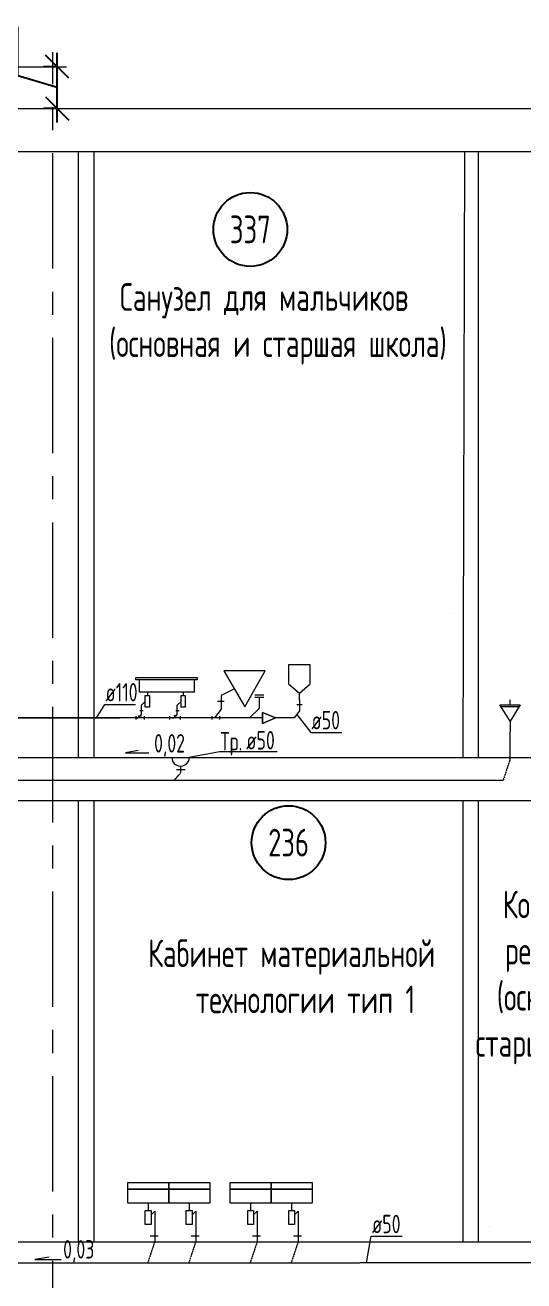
# Model space of a CAD drawing. Header units: millimetres. Extents: x -8689834 to 9419935, y -117443 to 166298.
# Drawn here: x -226612 to -221206, y -47115 to -33508 of the extents above; entities that cross this region are included whole.
import ezdxf
from ezdxf.enums import TextEntityAlignment as Align

# ---------------------------------------------------------------- set-up
doc = ezdxf.new("R2010")
doc.units = ezdxf.units.MM
doc.header["$MEASUREMENT"] = 0
doc.linetypes.add('01_base$0$DASHED2', pattern=[0.375, 0.25, -0.125])
doc.linetypes.add('CENTER', pattern=[2, 1.25, -0.25, 0.25, -0.25])
doc.layers.get('0').update_dxf_attribs({"color": 250, "lineweight": 9})
for name, color, linetype in [('PDF _0', 7, 'Continuous'), ('PDF __ВК-Text В1', 7, 'Continuous'), ('PDF __ВК-В1', 5, 'Continuous'), ('PDF __ВК-переход', 7, 'Continuous'), ('PDF __ВК-питьевой фонтанчик', 7, 'Continuous'), ('PDF __ВК-размеры', 7, 'Continuous'), ('PDF __ВК-стены', 7, 'Continuous'), ('PDF __Сантехника', 7, 'Continuous'), ('АР_Таблицы', 250, 'Continuous')]:
    doc.layers.add(name, color=color, linetype=linetype)
doc.layers.add('PDF __ВК-К1', color=7, linetype='Continuous', true_color=0xb80000)
for name, color, linetype, lineweight in [('АР_Маркер экспликации', 239, 'Continuous', 13), ('АР_Номер помещения', 1, 'Continuous', 25), ('АР_Оси', 195, 'Continuous', 9), ('АР_Оси размеры', 164, 'Continuous', 9), ('АР_Помещения_площадь', 19, 'Continuous', 9), ('ВК_канализация', 32, 'Continuous', 15)]:
    doc.layers.add(name, color=color, linetype=linetype, lineweight=lineweight)
doc.styles.add('ISOCPEUR', font='isocpeur.ttf', dxfattribs={"width": 0.7})
doc.styles.get("Standard").update_dxf_attribs({"font": 'isocpeur.ttf', "width": 0.7})
doc.styles.add('ГОСТ 2.304', font='isocpeur.ttf', dxfattribs={"width": 0.7})
doc.dimstyles.new('СПДС', dxfattribs={"dimscale": 100, "dimtxt": 2.5, "dimasz": 2.5, "dimexe": 1.5, "dimexo": 0, "dimgap": 1, "dimtad": 1, "dimdec": 0, "dimrnd": 1, "dimtxsty": 'ГОСТ 2.304', "dimblk": 'OBLIQUE', "dimcen": 2.5, "dimdle": 1.5, "dimadec": 0, "dimazin": 2, "dimtfac": 0.75, "dimtdec": 0, "dimtmove": 1, "dimatfit": 3, "dimfxl": 1, "dimtolj": 1, "dimarcsym": 1})

# ---------------------------------------------------------------- blocks, each defined once
blk = doc.blocks.new('*U1658')
at = {"layer": 'АР_Номер помещения', "color": 7}
blk.add_circle((-15720, 4793), 400, dxfattribs=at)
at = {"layer": 'АР_Помещения_площадь', "color": 7}
blk.add_line((-13545, 633), (-13545, 633), dxfattribs=at)
at = {"color": 7, "style": 'ISOCPEUR', "width": 0.7, "flags": 1}
blk.add_attdef('КАТЕГОРИЯ', (-499, -2092), '', height=250, dxfattribs=at)
at = {"layer": 'АР_Номер помещения', "color": 7, "style": 'ISOCPEUR', "width": 0.7}
blk.add_attdef('НОМЕР_ПОМЕЩЕНИЯ', text='', height=300, dxfattribs=at).set_placement((-15720, 4793), align=Align.MIDDLE_CENTER)
at = {"layer": 'АР_Помещения_площадь', "color": 7, "lineweight": 30, "width": 0.7, "flags": 104}
blk.add_attdef('ИМЯ_ПОМЕЩЕНИЯ', text='', height=100, dxfattribs=at).set_placement((158, 1217), align=Align.MIDDLE_CENTER)
at = {"layer": 'АР_Помещения_площадь', "color": 7, "style": 'ISOCPEUR', "width": 0.7}
blk.add_attdef('ПЛОЩАДЬ_ПОМЕЩЕНИЯ', text='', height=200, dxfattribs=at).set_placement((-13540, 880), align=Align.MIDDLE_RIGHT)
blk = doc.blocks.new('_Oblique')
at = {"color": 0, "linetype": 'ByBlock', "lineweight": -2}
blk.add_line((-0.5, -0.5), (0.5, 0.5), dxfattribs=at)
blk = doc.blocks.new('*D1724')
at = {"layer": 'АР_Оси размеры', "color": 0, "lineweight": -2, "ltscale": 100, "transparency": 16777216}
for p, q in [((-226689, -34058), (-226689, -33526)), ((-226264, -34562), (-226264, -33809)), ((-226264, -33959), (-226414, -33959)), ((-226264, -34186), (-226689, -34058)), ((-226264, -34412), (-226414, -34412))]:
    blk.add_line(p, q, dxfattribs=at)
at = {"layer": 'АР_Оси размеры', "color": 0, "lineweight": -2, "ltscale": 100, "transparency": 16777216, "xscale": 250, "yscale": 250, "zscale": 250}
for p, rotation in [((-226264, -33959), 90), ((-226264, -34412), 270)]:
    blk.add_blockref('_Oblique', p, dxfattribs=dict(at, rotation=rotation))
at = {"layer": 'АР_Оси размеры', "color": 0, "lineweight": 13, "ltscale": 100, "transparency": 16777216, "insert": (-226914, -33792), "char_height": 250, "attachment_point": 5, "rotation": 90, "style": 'ГОСТ 2.304'}
blk.add_mtext('\\A1;200', dxfattribs=at)

msp = doc.modelspace()

# ---------------------------------------------------------------- linework, layer by layer
at = {"layer": 'PDF _0', "lineweight": 13}
msp.add_lwpolyline([(-226162.2, -34061.1), (-226365.4, -33857.9)], dxfattribs=at)
at = {"layer": 'PDF _0', "color": 3, "lineweight": 13}
msp.add_arc((-224927.2, -41442.7), 95.2, 179.99999, 0.00001, dxfattribs=at)
msp.add_arc((-224927.2, -41442.7), 95.2, 179.99999, 0.00001, dxfattribs=at)
at = {"layer": 'PDF __ВК-Text В1', "lineweight": 13}
for points in [[(-225386.7, -41369.5), (-225523, -41392.6), (-225269.6, -41392.6)], [(-226352.1, -46857.9), (-226506.7, -46884), (-226219.2, -46884)]]:
    msp.add_lwpolyline(points, dxfattribs=at)
at = {"layer": 'PDF __ВК-В1', "lineweight": 13}
msp.add_lwpolyline([(-221355.7, -40873.5), (-221355.7, -40818.5)], dxfattribs=at)
at = {"layer": 'PDF __ВК-В1', "color": 244, "lineweight": 13, "true_color": 0x991b1e}
msp.add_lwpolyline([(-221355.7, -41464.7), (-221355.7, -41464.7), (-221355.7, -41165.6)], dxfattribs=at)
at = {"layer": 'PDF __ВК-К1', "color": 244, "lineweight": 13, "true_color": 0x991b1e}
for points in [[(-224487.4, -40772.5), (-224487.4, -40921.1)], [(-224178.4, -41015.6), (-224071.6, -40908.8), (-224071.6, -40790.2)], [(-224121.4, -40764.1), (-224024.2, -40764.1)], [(-224121.4, -40790.2), (-224024.2, -40790.2)], [(-223637.6, -40819.3), (-223637.6, -40938.1)], [(-225331.8, -40939.1), (-225368.2, -40939.1)], [(-225350.9, -40975.6), (-225350.9, -40939.1)], [(-224943.2, -40939.1), (-224979.6, -40939.1)], [(-224962.3, -40974.3), (-224962.3, -40937.8)], [(-224487.4, -40921.1), (-224559.9, -41014.3)], [(-224452.9, -40838.2), (-224525.4, -40838.2)], [(-223637.6, -40938.1), (-223695.5, -41015.4)], [(-223610, -40874.6), (-223667.9, -40874.6)], [(-224039.2, -41015.4), (-225574.7, -41013.7), (-226866.7, -41013.7), (-225588.6, -41013.7)], [(-225409.9, -41013.9), (-225387.3, -41013.9), (-225350.9, -40975.6)], [(-225409.9, -41031.1), (-225409.9, -40994.7)], [(-225350.9, -40994.7), (-225387.3, -40994.7)], [(-225321.4, -40994.7), (-225321.4, -41031.1)], [(-225046.5, -40994.7), (-225046.5, -41031.1)], [(-225021.3, -41014.3), (-224998.7, -41014.3), (-224962.3, -40974.3)], [(-224962.3, -40993.4), (-224998.7, -40993.4)], [(-224932.8, -40994.7), (-224932.8, -41031.1)], [(-224584.5, -41031.9), (-224584.5, -40995.5)], [(-224500.7, -41031.9), (-224500.7, -40995.5)], [(-223695.5, -41015.4), (-223900, -41015.2)], [(-225098.7, -41444.8), (-224751.6, -41444.8)], [(-224878.6, -41576), (-224971.7, -41576)], [(-224878.6, -41576), (-224971.7, -41576)], [(-224925.1, -41609.9), (-224924.4, -41537.9)], [(-225207.4, -46501.3), (-225207.4, -46691.8)], [(-224763, -46501.3), (-224763, -46691.8)], [(-224097.6, -46501.3), (-224097.6, -46691.8)], [(-223653.1, -46501.3), (-223653.1, -46691.8)], [(-225169.3, -46632.5), (-225258.2, -46632.5)], [(-224724.9, -46632.5), (-224813.8, -46632.5)], [(-224059.5, -46632.5), (-224148.4, -46632.5)], [(-223615, -46632.5), (-223703.9, -46632.5)]]:
    msp.add_lwpolyline(points, dxfattribs=at)
at = {"layer": 'PDF __ВК-К1', "lineweight": 13}
msp.add_lwpolyline([(-225098.7, -41444.8), (-224751.6, -41444.8)], dxfattribs=at)
at = {"layer": 'PDF __ВК-К1', "color": 244, "linetype": '01_base$0$DASHED2', "lineweight": 13, "true_color": 0x991b1e}
for points in [[(-221355.7, -41462.7), (-221431.9, -41693), (-225001.3, -41694.5), (-225001.3, -41694.5)], [(-224925.1, -41609.9), (-225001.3, -41694.5), (-226857.8, -41693.7), (-226967.8, -41808)], [(-225207.4, -46691.8), (-225283.6, -46922.1), (-226852.8, -46922.1), (-226962.9, -47036.4)], [(-224763, -46691.8), (-224839.2, -46922.1), (-225283.6, -46922.1), (-225283.6, -46922.1)], [(-224097.6, -46691.8), (-224173.8, -46922.1), (-224839.2, -46922.1), (-224839.2, -46922.1)], [(-223653.1, -46691.8), (-223729.3, -46922.1), (-224173.8, -46922.1), (-224173.8, -46922.1)], [(-221018.8, -46689.8), (-221095, -46920.1), (-223729.3, -46922.1), (-223729.3, -46922.1)]]:
    msp.add_lwpolyline(points, dxfattribs=at)
at = {"layer": 'PDF __ВК-переход', "lineweight": 13}
msp.add_lwpolyline([(-224039.2, -41074.6), (-224039.2, -40956.1), (-223899.5, -41015.4), (-224039.2, -41074.6), (-224039.2, -40956.1), (-223899.5, -41015.4), (-224039.2, -41074.6), (-223899.5, -41015.4), (-224039.2, -40956.1)], close=True, dxfattribs=at)
at = {"layer": 'PDF __ВК-питьевой фонтанчик', "lineweight": 13}
for points in [[(-221355.7, -41051.3), (-221465.7, -40873.5), (-221245.6, -40873.5), (-221355.7, -41051.3), (-221355.7, -41165.6)], [(-221453, -40890.5), (-221254.1, -40890.5)]]:
    msp.add_lwpolyline(points, dxfattribs=at)
at = {"layer": 'PDF __ВК-размеры', "lineweight": 13}
msp.add_lwpolyline([(-226966.5, -33959.5), (-226162.2, -33959.5)], dxfattribs=at)
at = {"layer": 'PDF __ВК-стены', "color": 18, "lineweight": 13, "true_color": 0x000000}
for points in [[(-251635.5, -34412.4), (-171723.3, -34412.4)], [(-251635.5, -34878.1), (-172011.2, -34878.1)], [(-251635.5, -34878.1), (-171723.3, -34878.1)], [(-226037.3, -34878.1), (-226037.3, -41442.7)], [(-225868, -34878.1), (-225868, -41442.7)], [(-221850.7, -34878.1), (-221869.6, -41449.9)], [(-221700.3, -34878.1), (-221700.3, -41449.9)], [(-251262.1, -41442.7), (-171723.3, -41442.7)], [(-251259, -41908.3), (-171723.3, -41908.3)], [(-226037.3, -41908.3), (-226037.3, -46691.8)], [(-225868, -41908.3), (-225868, -46691.8)], [(-221869.6, -41915.5), (-221869.6, -46699)], [(-221700.3, -41915.5), (-221700.3, -46699)], [(-251092.7, -46691.8), (-171723.3, -46691.8)]]:
    msp.add_lwpolyline(points, dxfattribs=at)
at = {"layer": 'PDF __Сантехника', "lineweight": 13}
for points in [[(-224231.8, -40893.4), (-224010.7, -40506.5), (-224456.3, -40506.5)], [(-225411.6, -40576.5), (-224745.6, -40576.5), (-224745.6, -40600.8), (-225411.6, -40600.8)], [(-225309.3, -40772.6), (-225264.1, -40772.6), (-225264.1, -40899.2), (-225309.3, -40899.2)], [(-224920.6, -40772.6), (-224875.5, -40772.6), (-224875.5, -40899.2), (-224920.6, -40899.2)], [(-225499.5, -46048.4), (-225055.1, -46048.4), (-225055.1, -46120.3), (-225499.5, -46120.3)], [(-225499.5, -46120.3), (-225055.1, -46120.3), (-225055.1, -46272.7), (-225499.5, -46272.7)], [(-225055.1, -46048.4), (-224610.6, -46048.4), (-224610.6, -46120.3), (-225055.1, -46120.3)], [(-225055.1, -46120.3), (-224610.6, -46120.3), (-224610.6, -46272.7), (-225055.1, -46272.7)], [(-224389.7, -46048.4), (-223945.2, -46048.4), (-223945.2, -46120.3), (-224389.7, -46120.3)], [(-224389.7, -46120.3), (-223945.2, -46120.3), (-223945.2, -46272.7), (-224389.7, -46272.7)], [(-223945.2, -46048.4), (-223500.7, -46048.4), (-223500.7, -46120.3), (-223945.2, -46120.3)], [(-223945.2, -46120.3), (-223500.7, -46120.3), (-223500.7, -46272.7), (-223945.2, -46272.7)], [(-225309, -46353.2), (-225245.5, -46353.2), (-225245.5, -46505.5), (-225309, -46505.5)], [(-224864.6, -46353.2), (-224801.1, -46353.2), (-224801.1, -46505.5), (-224864.6, -46505.5)], [(-224199.2, -46353.2), (-224135.7, -46353.2), (-224135.7, -46505.5), (-224199.2, -46505.5)], [(-223754.7, -46353.2), (-223691.2, -46353.2), (-223691.2, -46505.5), (-223754.7, -46505.5)]]:
    msp.add_lwpolyline(points, close=True, dxfattribs=at)
for points in [[(-223637.6, -40819.3), (-223637.6, -40747.6), (-223521.6, -40645.4), (-223521.6, -40441.1), (-223756.3, -40441.1), (-223756.3, -40645.4), (-223637.6, -40747.6)], [(-225373.4, -40734.4), (-225373.4, -40600.8)], [(-224776.4, -40734.4), (-224776.4, -40600.8)], [(-224776.4, -40734.4), (-225373.4, -40734.4)], [(-225286.7, -40734.4), (-225286.7, -40772.6)], [(-224898.1, -40734.4), (-224898.1, -40772.6)], [(-224342.3, -40700), (-224487.4, -40772.5)], [(-225350.9, -40876.7), (-225309.3, -40836.8)], [(-225350.9, -40939.1), (-225350.9, -40876.7)], [(-224962.3, -40876.7), (-224920.6, -40836.8)], [(-224962.3, -40939.1), (-224962.3, -40876.7)], [(-225279.4, -46272.7), (-225279.4, -46353.2)], [(-225245.5, -46399.7), (-225207.4, -46361.6), (-225207.4, -46501.3)], [(-224834.9, -46272.7), (-224834.9, -46353.2)], [(-224801.1, -46399.7), (-224763, -46361.6), (-224763, -46501.3)], [(-224169.5, -46272.7), (-224169.5, -46353.2)], [(-224135.7, -46399.7), (-224097.6, -46361.6), (-224097.6, -46501.3)], [(-223725.1, -46272.7), (-223725.1, -46353.2)], [(-223691.2, -46399.7), (-223653.1, -46361.6), (-223653.1, -46501.3)]]:
    msp.add_lwpolyline(points, dxfattribs=at)
at = {"layer": 'АР_Оси', "color": 18, "linetype": 'CENTER', "lineweight": 13, "ltscale": 1000, "true_color": 0x000000}
msp.add_line((-226312.8, -58146.7), (-226312.8, -33799.7), dxfattribs=at)
at = {"layer": 'ВК_канализация', "color": 18, "lineweight": 13, "ltscale": 500, "true_color": 0x000000}
for points in [[(-225837.2, -41013.7), (-225748.9, -40869.5), (-225413.6, -40869.5)], [(-223666.6, -40976.7), (-223516.2, -41172.3), (-223181, -41172.3)], [(-223879.5, -41384.2), (-224504.4, -41384.2), (-224832, -41444.8)], [(-222910.6, -46921.5), (-222860.6, -46631.8), (-222525.4, -46631.8)]]:
    msp.add_lwpolyline(points, dxfattribs=at)

# ---------------------------------------------------------------- block references
at = {"layer": 'АР_Маркер экспликации', "color": 7, "lineweight": 13}
ref = msp.add_blockref('*U1658', (-208451.3, -40515.4), dxfattribs=at)
ref.add_attrib('НОМЕР_ПОМЕЩЕНИЯ', '337', dxfattribs={"layer": 'АР_Номер помещения', "color": 7, "height": 300, "style": 'ISOCPEUR', "width": 0.7}).set_placement((-224171.1, -35722), align=Align.MIDDLE_CENTER)
ref = msp.add_blockref('*U1658', (-208036.6, -47160.1), dxfattribs=at)
ref.add_attrib('НОМЕР_ПОМЕЩЕНИЯ', '236', dxfattribs={"layer": 'АР_Номер помещения', "color": 7, "height": 300, "style": 'ISOCPEUR', "width": 0.7}).set_placement((-223756.4, -42366.7), align=Align.MIDDLE_CENTER)

# ---------------------------------------------------------------- texts
at = {"layer": 'АР_Таблицы', "lineweight": 13, "ltscale": 100, "attachment_point": 4, "style": 'ISOCPEUR'}
for s, insert, char_height, width in [('\\pxi-1,l1,qc,t1,5;Санузел для мальчиков (основная и старшая школа)', (-226120.1, -36745.3), 300, 4196.36), ('\\pxi-1,l1,t1,5;ø110', (-225741.1, -40736.9), 200, 7500), ('\\pxi-1,l1,t1,5;ø50', (-223508.4, -41039.7), 200, 7500), ('\\pxi-1,l1,t1,5;0,02', (-225214, -41313.6), 200, 7500), ('\\pxi-1,l1,qc,t1,5;Коридор и \\Pрекреация \\P(основная и \\Pстаршая школа)', (-222832.7, -43827.3), 300, 4196.36), ('\\pxi-1,l1,qc,t1,5;Кабинет материальной технологии тип 1', (-225821.9, -43815), 300, 4196.36), ('\\pxi-1,l1,t1,5;ø50', (-222852.9, -46499.2), 200, 7500), ('\\pxi-1,l1,t1,5;0,03', (-226199.6, -46796.9), 200, 7500)]:
    msp.add_mtext(s, dxfattribs=dict(at, insert=insert, char_height=char_height, width=width))
at = {"layer": 'ВК_канализация', "color": 18, "lineweight": 13, "ltscale": 100, "true_color": 0x000000, "char_height": 200, "attachment_point": 4, "style": 'ISOCPEUR'}
for s, insert, width in [('Тр.', (-224495.6, -41295.7), 5891.51), ('\\pxi-1,l1,t1,5;ø50', (-224215.5, -41257.6), 7500)]:
    msp.add_mtext(s, dxfattribs=dict(at, insert=insert, width=width))

# ---------------------------------------------------------------- dimensions: what is measured, and where the dimension line sits
at = {"layer": 'АР_Оси размеры', "color": 18, "lineweight": 13, "ltscale": 100, "true_color": 0x000000}
dim = msp.add_linear_dim(base=(-226263.8, -33959.5), p1=(-226263.8, -34412.4), p2=(-226263.8, -33959.5), angle=90, text='200', dimstyle='СПДС', dxfattribs=at)
dim.commit()
dim.dimension.update_dxf_attribs({"geometry": '*D1724', "text_midpoint": (-226913.8, -33958.4)})

doc.saveas('drawing.dxf')
